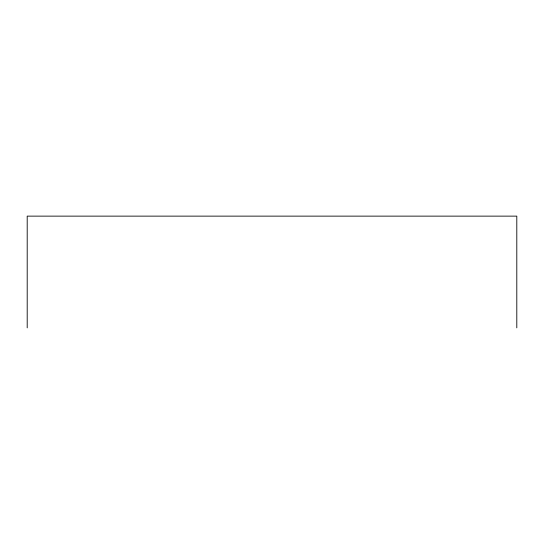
<?xml version="1.0" encoding="UTF-8"?>
<svg xmlns="http://www.w3.org/2000/svg" width="544" height="544" viewBox="0 0 544 544"><rect width="100%" height="100%" fill="white"/><g stroke="black" fill="none" stroke-linecap="round" stroke-linejoin="round"><path stroke-width="0.82" d="M516.8 327.869L516.8 216.131L27.2 216.131L27.2 327.869"/></g></svg>
